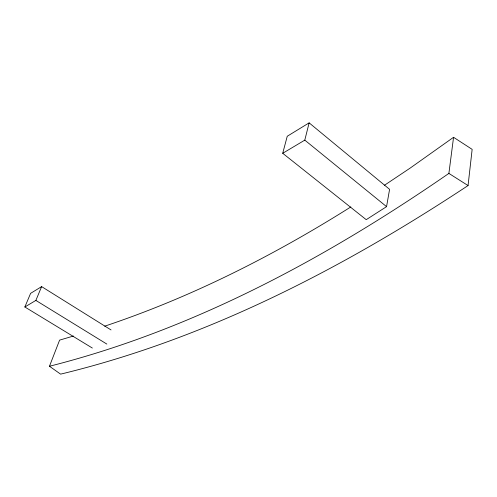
<?xml version="1.0" encoding="UTF-8"?>
<svg xmlns="http://www.w3.org/2000/svg" width="497" height="497" viewBox="0 0 497 497"><rect width="100%" height="100%" fill="white"/><g stroke="black" fill="none" stroke-linecap="round" stroke-linejoin="round"><path stroke-width="0.75" d="M73.426 336.034L59.609 340.122L49.464 366.258L60.609 374.142C207.206 338.712 342.862 268.274 468.056 185.561L472.15 149.361L453.562 137.296L410.211 168.061L384.548 185.201M49.464 366.258C193.973 329.673 326.889 257.651 448.884 173.41L453.562 137.296M386.56 206.64L389.586 189.332L309.134 122.858L287.247 136.259L282.712 153.293L366.221 219.668L386.56 206.64L304.798 140.129L309.134 122.858M92.355 348.049L24.85 306.991L35.871 300.418L41.624 286.614L111.03 329.94M24.85 306.991L30.609 293.354L41.624 286.614M350.826 206.938C273.561 255.601 191.42 297.194 104.699 326.175M282.712 153.293L304.798 140.129M35.871 300.418L106.849 344.079M448.884 173.41L468.056 185.561"/></g></svg>
